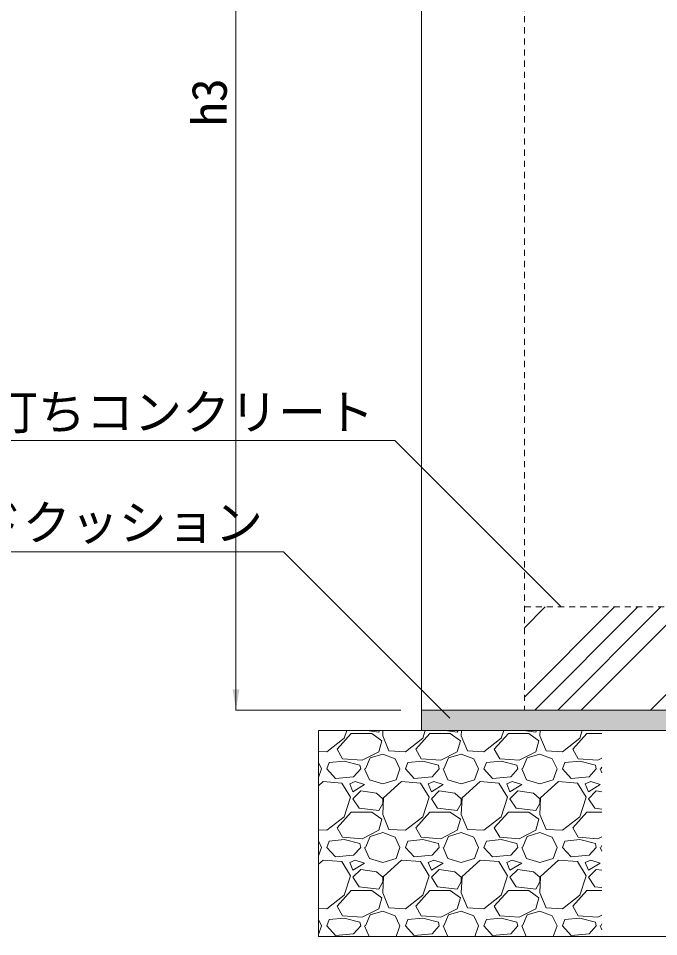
# Model space of a CAD drawing. Units: millimetres at full size, sheet at 1:20; details may follow other scales. Extents: x 77366 to 95666, y -7115 to 5664.
# Drawn here: x 92945 to 93567, y 2776 to 3667 of the extents above; entities that cross this region are included whole.
import ezdxf
from ezdxf.enums import TextEntityAlignment as Align

# ---------------------------------------------------------------- set-up
doc = ezdxf.new("R2010")
doc.units = ezdxf.units.MM
doc.header["$LTSCALE"] = 20
doc.linetypes.add('USER1', pattern=[0.54, 0.3, -0.24])
for name, color, linetype, lineweight in [('ハッチング', 7, 'Continuous', 5), ('基礎', 7, 'Continuous', 5), ('寸法線', 7, 'Continuous', 13), ('引出線', 4, 'Continuous', 13), ('本体', 2, 'Continuous', 20), ('補助線', 8, 'Continuous', 13)]:
    doc.layers.add(name, color=color, linetype=linetype, lineweight=lineweight)
doc.styles.add('ＭＳ ゴシック', font='')
doc.styles.get('ＭＳ ゴシック').set_extended_font_data('MS Gothic')

# ---------------------------------------------------------------- blocks, each defined once
blk = doc.blocks.new('filled_arrow')
at = {"color": 0, "linetype": 'Continuous', "lineweight": -2}
blk.add_solid([(7.5, 1.25), (0, 0), (7.5, -1.25)], dxfattribs=at)

msp = doc.modelspace()

# ---------------------------------------------------------------- hatches: boundary and pattern name
at = {"layer": 'ハッチング', "lineweight": 9}
h = msp.add_hatch(dxfattribs=at)
h.set_pattern_fill('USER', color=256, style=0, pattern_type=2)
h.set_pattern_definition([(45, (14095.69, 179.15), (-67.35192, 67.35192), []), (45, (14118.14, 179.15), (-67.35192, 67.35192), []), (45, (14140.59, 179.15), (-67.35192, 67.35192), []), (45, (14163.04, 179.15), (-67.35192, 67.35192), [])])
h.paths.add_polyline_path([(93436.48, 3095.62), (93436.48, 2995.62), (93886.48, 2995.62), (93886.48, 3095.62)])
at = {"layer": '補助線'}
msp.add_hatch(color=7, dxfattribs=at).paths.add_polyline_path([(93986.48, 2975.62), (93986.48, 2995.62), (93336.48, 2995.62), (93336.48, 2975.62)])

# ---------------------------------------------------------------- linework, layer by layer
at = {"layer": 'ハッチング'}
for p, q in [((93254.64, 2957.45), (93268.36, 2972.69)), ((93261.5, 2968.12), (93263.9, 2975.62)), ((93268.36, 2972.69), (93288.17, 2972.69)), ((93283.3, 2975.62), (93295.03, 2974.21)), ((93288.17, 2972.69), (93298.08, 2965.83)), ((93295.03, 2974.21), (93295.81, 2975.62)), ((93299.09, 2975.62), (93298.84, 2970.4)), ((93298.84, 2970.4), (93304.93, 2955.93)), ((93330.84, 2957.45), (93344.56, 2972.69)), ((93337.7, 2968.12), (93340.1, 2975.62)), ((93344.56, 2972.69), (93364.37, 2972.69)), ((93359.5, 2975.62), (93371.23, 2974.21)), ((93364.37, 2972.69), (93374.28, 2965.83)), ((93371.23, 2974.21), (93372.01, 2975.62)), ((93375.29, 2975.62), (93375.04, 2970.4)), ((93375.04, 2970.4), (93381.13, 2955.93)), ((93407.04, 2957.45), (93420.76, 2972.69)), ((93413.9, 2968.12), (93416.3, 2975.62)), ((93420.76, 2972.69), (93440.57, 2972.69)), ((93435.7, 2975.62), (93447.43, 2974.21)), ((93440.57, 2972.69), (93450.48, 2965.83)), ((93447.43, 2974.21), (93448.21, 2975.62)), ((93451.49, 2975.62), (93451.24, 2970.4)), ((93451.24, 2970.4), (93457.33, 2955.93)), ((93483.24, 2957.45), (93496.96, 2972.69)), ((93490.1, 2968.12), (93492.5, 2975.62)), ((93496.96, 2972.69), (93511.48, 2972.69)), ((93244.74, 2955.16), (93261.5, 2968.12)), ((93298.08, 2965.83), (93295.03, 2955.16)), ((93320.94, 2955.16), (93337.7, 2968.12)), ((93374.28, 2965.83), (93371.23, 2955.16)), ((93397.14, 2955.16), (93413.9, 2968.12)), ((93450.48, 2965.83), (93447.43, 2955.16)), ((93473.34, 2955.16), (93490.1, 2968.12)), ((93236.48, 2955.56), (93244.74, 2955.16)), ((93259.98, 2948.31), (93254.64, 2957.45)), ((93295.03, 2955.16), (93279.03, 2946.78)), ((93286.65, 2949.07), (93298.84, 2952.88)), ((93298.84, 2952.88), (93311.03, 2948.31)), ((93304.93, 2955.93), (93320.94, 2955.16)), ((93336.18, 2948.31), (93330.84, 2957.45)), ((93371.23, 2955.16), (93355.23, 2946.78)), ((93362.85, 2949.07), (93375.04, 2952.88)), ((93375.04, 2952.88), (93387.23, 2948.31)), ((93381.13, 2955.93), (93397.14, 2955.16)), ((93412.38, 2948.31), (93407.04, 2957.45)), ((93447.43, 2955.16), (93431.43, 2946.78)), ((93439.05, 2949.07), (93451.24, 2952.88)), ((93451.24, 2952.88), (93463.43, 2948.31)), ((93457.33, 2955.93), (93473.34, 2955.16)), ((93488.58, 2948.31), (93483.24, 2957.45)), ((93236.48, 2944.72), (93239.4, 2938.4)), ((93244.74, 2938.4), (93247.02, 2944.5)), ((93261.5, 2946.02), (93247.02, 2944.5)), ((93279.03, 2946.78), (93259.98, 2948.31)), ((93276.74, 2942.21), (93261.5, 2946.02)), ((93277.5, 2938.4), (93276.74, 2942.21)), ((93282.07, 2938.4), (93286.65, 2949.07)), ((93311.03, 2948.31), (93315.6, 2938.4)), ((93320.94, 2938.4), (93323.22, 2944.5)), ((93337.7, 2946.02), (93323.22, 2944.5)), ((93355.23, 2946.78), (93336.18, 2948.31)), ((93352.94, 2942.21), (93337.7, 2946.02)), ((93353.7, 2938.4), (93352.94, 2942.21)), ((93358.27, 2938.4), (93362.85, 2949.07)), ((93387.23, 2948.31), (93391.8, 2938.4)), ((93397.14, 2938.4), (93399.42, 2944.5)), ((93413.9, 2946.02), (93399.42, 2944.5)), ((93431.43, 2946.78), (93412.38, 2948.31)), ((93429.14, 2942.21), (93413.9, 2946.02)), ((93429.9, 2938.4), (93429.14, 2942.21)), ((93434.47, 2938.4), (93439.05, 2949.07)), ((93463.43, 2948.31), (93468, 2938.4)), ((93473.34, 2938.4), (93475.62, 2944.5)), ((93490.1, 2946.02), (93475.62, 2944.5)), ((93507.63, 2946.78), (93488.58, 2948.31)), ((93505.34, 2942.21), (93490.1, 2946.02)), ((93506.1, 2938.4), (93505.34, 2942.21)), ((93511.48, 2948.8), (93507.63, 2946.78)), ((93236.48, 2930.23), (93239.4, 2938.4)), ((93253.12, 2929.26), (93244.74, 2938.4)), ((93277.5, 2938.4), (93270.64, 2930.78)), ((93281.31, 2938.4), (93285.88, 2927.73)), ((93311.79, 2927.73), (93315.6, 2938.4)), ((93329.32, 2929.26), (93320.94, 2938.4)), ((93353.7, 2938.4), (93346.84, 2930.78)), ((93357.51, 2938.4), (93362.08, 2927.73)), ((93387.99, 2927.73), (93391.8, 2938.4)), ((93405.52, 2929.26), (93397.14, 2938.4)), ((93429.9, 2938.4), (93423.04, 2930.78)), ((93433.71, 2938.4), (93438.28, 2927.73)), ((93464.19, 2927.73), (93468, 2938.4)), ((93481.72, 2929.26), (93473.34, 2938.4)), ((93506.1, 2938.4), (93499.24, 2930.78)), ((93509.91, 2938.4), (93511.48, 2934.73)), ((93510.67, 2938.4), (93511.48, 2940.29)), ((93240.93, 2926.21), (93236.48, 2922.15)), ((93259.21, 2924.68), (93240.93, 2926.21)), ((93270.64, 2930.78), (93253.12, 2929.26)), ((93267.6, 2910.97), (93259.21, 2924.68)), ((93272.17, 2926.21), (93266.83, 2923.92)), ((93266.83, 2923.92), (93269.88, 2916.3)), ((93281.31, 2923.16), (93272.17, 2926.21)), ((93285.88, 2927.73), (93298.84, 2923.92)), ((93298.84, 2923.92), (93311.79, 2927.73)), ((93317.13, 2926.21), (93299.6, 2910.21)), ((93335.41, 2924.68), (93317.13, 2926.21)), ((93346.84, 2930.78), (93329.32, 2929.26)), ((93343.8, 2910.97), (93335.41, 2924.68)), ((93348.37, 2926.21), (93343.03, 2923.92)), ((93343.03, 2923.92), (93346.08, 2916.3)), ((93357.51, 2923.16), (93348.37, 2926.21)), ((93362.08, 2927.73), (93375.04, 2923.92)), ((93375.04, 2923.92), (93387.99, 2927.73)), ((93393.33, 2926.21), (93375.8, 2910.21)), ((93411.61, 2924.68), (93393.33, 2926.21)), ((93423.04, 2930.78), (93405.52, 2929.26)), ((93420, 2910.97), (93411.61, 2924.68)), ((93424.57, 2926.21), (93419.23, 2923.92)), ((93419.23, 2923.92), (93422.28, 2916.3)), ((93433.71, 2923.16), (93424.57, 2926.21)), ((93438.28, 2927.73), (93451.24, 2923.92)), ((93451.24, 2923.92), (93464.19, 2927.73)), ((93469.53, 2926.21), (93452, 2910.21)), ((93487.81, 2924.68), (93469.53, 2926.21)), ((93499.24, 2930.78), (93481.72, 2929.26)), ((93496.2, 2910.97), (93487.81, 2924.68)), ((93500.77, 2926.21), (93495.43, 2923.92)), ((93495.43, 2923.92), (93498.48, 2916.3)), ((93509.91, 2923.16), (93500.77, 2926.21)), ((93269.88, 2916.3), (93281.31, 2923.16)), ((93277.5, 2917.06), (93269.88, 2909.44)), ((93292.74, 2914.78), (93277.5, 2917.06)), ((93346.08, 2916.3), (93357.51, 2923.16)), ((93353.7, 2917.06), (93346.08, 2909.44)), ((93368.94, 2914.78), (93353.7, 2917.06)), ((93422.28, 2916.3), (93433.71, 2923.16)), ((93429.9, 2917.06), (93422.28, 2909.44)), ((93445.14, 2914.78), (93429.9, 2917.06)), ((93498.48, 2916.3), (93509.91, 2923.16)), ((93506.1, 2917.06), (93498.48, 2909.44)), ((93511.48, 2916.26), (93506.1, 2917.06)), ((93261.5, 2891.92), (93267.6, 2910.97)), ((93269.88, 2909.44), (93275.98, 2900.3)), ((93298.84, 2909.44), (93292.74, 2914.78)), ((93299.6, 2910.21), (93298.84, 2894.2)), ((93298.84, 2904.87), (93298.84, 2909.44)), ((93337.7, 2891.92), (93343.8, 2910.97)), ((93346.08, 2909.44), (93352.18, 2900.3)), ((93375.04, 2909.44), (93368.94, 2914.78)), ((93375.8, 2910.21), (93375.04, 2894.2)), ((93375.04, 2904.87), (93375.04, 2909.44)), ((93413.9, 2891.92), (93420, 2910.97)), ((93422.28, 2909.44), (93428.38, 2900.3)), ((93451.24, 2909.44), (93445.14, 2914.78)), ((93452, 2910.21), (93451.24, 2894.2)), ((93451.24, 2904.87), (93451.24, 2909.44)), ((93490.1, 2891.92), (93496.2, 2910.97)), ((93498.48, 2909.44), (93504.58, 2900.3)), ((93275.98, 2900.3), (93295.03, 2898.01)), ((93295.03, 2898.01), (93298.84, 2904.87)), ((93352.18, 2900.3), (93371.23, 2898.01)), ((93371.23, 2898.01), (93375.04, 2904.87)), ((93428.38, 2900.3), (93447.43, 2898.01)), ((93447.43, 2898.01), (93451.24, 2904.87)), ((93504.58, 2900.3), (93511.48, 2899.47)), ((93244.74, 2878.96), (93261.5, 2891.92)), ((93254.64, 2881.25), (93268.36, 2896.49)), ((93268.36, 2896.49), (93288.17, 2896.49)), ((93288.17, 2896.49), (93298.08, 2889.63)), ((93298.08, 2889.63), (93295.03, 2878.96)), ((93298.84, 2894.2), (93304.93, 2879.73)), ((93320.94, 2878.96), (93337.7, 2891.92)), ((93330.84, 2881.25), (93344.56, 2896.49)), ((93344.56, 2896.49), (93364.37, 2896.49)), ((93364.37, 2896.49), (93374.28, 2889.63)), ((93374.28, 2889.63), (93371.23, 2878.96)), ((93375.04, 2894.2), (93381.13, 2879.73)), ((93397.14, 2878.96), (93413.9, 2891.92)), ((93407.04, 2881.25), (93420.76, 2896.49)), ((93420.76, 2896.49), (93440.57, 2896.49)), ((93440.57, 2896.49), (93450.48, 2889.63)), ((93450.48, 2889.63), (93447.43, 2878.96)), ((93451.24, 2894.2), (93457.33, 2879.73)), ((93473.34, 2878.96), (93490.1, 2891.92)), ((93483.24, 2881.25), (93496.96, 2896.49)), ((93496.96, 2896.49), (93511.48, 2896.49)), ((93236.48, 2879.36), (93244.74, 2878.96)), ((93259.98, 2872.11), (93254.64, 2881.25)), ((93304.93, 2879.73), (93320.94, 2878.96)), ((93336.18, 2872.11), (93330.84, 2881.25)), ((93381.13, 2879.73), (93397.14, 2878.96)), ((93412.38, 2872.11), (93407.04, 2881.25)), ((93457.33, 2879.73), (93473.34, 2878.96)), ((93488.58, 2872.11), (93483.24, 2881.25)), ((93279.03, 2870.58), (93259.98, 2872.11)), ((93295.03, 2878.96), (93279.03, 2870.58)), ((93282.07, 2862.2), (93286.65, 2872.87)), ((93286.65, 2872.87), (93298.84, 2876.68)), ((93298.84, 2876.68), (93311.03, 2872.11)), ((93311.03, 2872.11), (93315.6, 2862.2)), ((93355.23, 2870.58), (93336.18, 2872.11)), ((93371.23, 2878.96), (93355.23, 2870.58)), ((93358.27, 2862.2), (93362.85, 2872.87)), ((93362.85, 2872.87), (93375.04, 2876.68)), ((93375.04, 2876.68), (93387.23, 2872.11)), ((93387.23, 2872.11), (93391.8, 2862.2)), ((93431.43, 2870.58), (93412.38, 2872.11)), ((93447.43, 2878.96), (93431.43, 2870.58)), ((93434.47, 2862.2), (93439.05, 2872.87)), ((93439.05, 2872.87), (93451.24, 2876.68)), ((93451.24, 2876.68), (93463.43, 2872.11)), ((93463.43, 2872.11), (93468, 2862.2)), ((93507.63, 2870.58), (93488.58, 2872.11)), ((93511.48, 2872.6), (93507.63, 2870.58)), ((93236.48, 2868.52), (93239.4, 2862.2)), ((93236.48, 2854.03), (93239.4, 2862.2)), ((93244.74, 2862.2), (93247.02, 2868.3)), ((93253.12, 2853.06), (93244.74, 2862.2)), ((93261.5, 2869.82), (93247.02, 2868.3)), ((93276.74, 2866.01), (93261.5, 2869.82)), ((93277.5, 2862.2), (93270.64, 2854.58)), ((93277.5, 2862.2), (93276.74, 2866.01)), ((93281.31, 2862.2), (93285.88, 2851.53)), ((93311.79, 2851.53), (93315.6, 2862.2)), ((93320.94, 2862.2), (93323.22, 2868.3)), ((93329.32, 2853.06), (93320.94, 2862.2)), ((93337.7, 2869.82), (93323.22, 2868.3)), ((93352.94, 2866.01), (93337.7, 2869.82)), ((93353.7, 2862.2), (93346.84, 2854.58)), ((93353.7, 2862.2), (93352.94, 2866.01)), ((93357.51, 2862.2), (93362.08, 2851.53)), ((93387.99, 2851.53), (93391.8, 2862.2)), ((93397.14, 2862.2), (93399.42, 2868.3)), ((93405.52, 2853.06), (93397.14, 2862.2)), ((93413.9, 2869.82), (93399.42, 2868.3)), ((93429.14, 2866.01), (93413.9, 2869.82)), ((93429.9, 2862.2), (93423.04, 2854.58)), ((93429.9, 2862.2), (93429.14, 2866.01)), ((93433.71, 2862.2), (93438.28, 2851.53)), ((93464.19, 2851.53), (93468, 2862.2)), ((93473.34, 2862.2), (93475.62, 2868.3)), ((93481.72, 2853.06), (93473.34, 2862.2)), ((93490.1, 2869.82), (93475.62, 2868.3)), ((93505.34, 2866.01), (93490.1, 2869.82)), ((93506.1, 2862.2), (93499.24, 2854.58)), ((93506.1, 2862.2), (93505.34, 2866.01)), ((93509.91, 2862.2), (93511.48, 2858.53)), ((93510.67, 2862.2), (93511.48, 2864.09)), ((93270.64, 2854.58), (93253.12, 2853.06)), ((93346.84, 2854.58), (93329.32, 2853.06)), ((93423.04, 2854.58), (93405.52, 2853.06)), ((93499.24, 2854.58), (93481.72, 2853.06)), ((93240.93, 2850.01), (93236.48, 2845.95)), ((93259.21, 2848.48), (93240.93, 2850.01)), ((93267.6, 2834.77), (93259.21, 2848.48)), ((93272.17, 2850.01), (93266.83, 2847.72)), ((93266.83, 2847.72), (93269.88, 2840.1)), ((93269.88, 2840.1), (93281.31, 2846.96)), ((93281.31, 2846.96), (93272.17, 2850.01)), ((93285.88, 2851.53), (93298.84, 2847.72)), ((93298.84, 2847.72), (93311.79, 2851.53)), ((93317.13, 2850.01), (93299.6, 2834.01)), ((93335.41, 2848.48), (93317.13, 2850.01)), ((93343.8, 2834.77), (93335.41, 2848.48)), ((93348.37, 2850.01), (93343.03, 2847.72)), ((93343.03, 2847.72), (93346.08, 2840.1)), ((93346.08, 2840.1), (93357.51, 2846.96)), ((93357.51, 2846.96), (93348.37, 2850.01)), ((93362.08, 2851.53), (93375.04, 2847.72)), ((93375.04, 2847.72), (93387.99, 2851.53)), ((93393.33, 2850.01), (93375.8, 2834.01)), ((93411.61, 2848.48), (93393.33, 2850.01)), ((93420, 2834.77), (93411.61, 2848.48)), ((93424.57, 2850.01), (93419.23, 2847.72)), ((93419.23, 2847.72), (93422.28, 2840.1)), ((93422.28, 2840.1), (93433.71, 2846.96)), ((93433.71, 2846.96), (93424.57, 2850.01)), ((93438.28, 2851.53), (93451.24, 2847.72)), ((93451.24, 2847.72), (93464.19, 2851.53)), ((93469.53, 2850.01), (93452, 2834.01)), ((93487.81, 2848.48), (93469.53, 2850.01)), ((93496.2, 2834.77), (93487.81, 2848.48)), ((93500.77, 2850.01), (93495.43, 2847.72)), ((93495.43, 2847.72), (93498.48, 2840.1)), ((93498.48, 2840.1), (93509.91, 2846.96)), ((93509.91, 2846.96), (93500.77, 2850.01)), ((93261.5, 2815.72), (93267.6, 2834.77)), ((93277.5, 2840.86), (93269.88, 2833.24)), ((93292.74, 2838.58), (93277.5, 2840.86)), ((93298.84, 2833.24), (93292.74, 2838.58)), ((93337.7, 2815.72), (93343.8, 2834.77)), ((93353.7, 2840.86), (93346.08, 2833.24)), ((93368.94, 2838.58), (93353.7, 2840.86)), ((93375.04, 2833.24), (93368.94, 2838.58)), ((93413.9, 2815.72), (93420, 2834.77)), ((93429.9, 2840.86), (93422.28, 2833.24)), ((93445.14, 2838.58), (93429.9, 2840.86)), ((93451.24, 2833.24), (93445.14, 2838.58)), ((93490.1, 2815.72), (93496.2, 2834.77)), ((93506.1, 2840.86), (93498.48, 2833.24)), ((93511.48, 2840.06), (93506.1, 2840.86)), ((93269.88, 2833.24), (93275.98, 2824.1)), ((93295.03, 2821.81), (93298.84, 2828.67)), ((93299.6, 2834.01), (93298.84, 2818)), ((93298.84, 2828.67), (93298.84, 2833.24)), ((93346.08, 2833.24), (93352.18, 2824.1)), ((93371.23, 2821.81), (93375.04, 2828.67)), ((93375.8, 2834.01), (93375.04, 2818)), ((93375.04, 2828.67), (93375.04, 2833.24)), ((93422.28, 2833.24), (93428.38, 2824.1)), ((93447.43, 2821.81), (93451.24, 2828.67)), ((93452, 2834.01), (93451.24, 2818)), ((93451.24, 2828.67), (93451.24, 2833.24)), ((93498.48, 2833.24), (93504.58, 2824.1)), ((93254.64, 2805.05), (93268.36, 2820.29)), ((93268.36, 2820.29), (93288.17, 2820.29)), ((93275.98, 2824.1), (93295.03, 2821.81)), ((93288.17, 2820.29), (93298.08, 2813.43)), ((93298.84, 2818), (93304.93, 2803.53)), ((93330.84, 2805.05), (93344.56, 2820.29)), ((93344.56, 2820.29), (93364.37, 2820.29)), ((93352.18, 2824.1), (93371.23, 2821.81)), ((93364.37, 2820.29), (93374.28, 2813.43)), ((93375.04, 2818), (93381.13, 2803.53)), ((93407.04, 2805.05), (93420.76, 2820.29)), ((93420.76, 2820.29), (93440.57, 2820.29)), ((93428.38, 2824.1), (93447.43, 2821.81)), ((93440.57, 2820.29), (93450.48, 2813.43)), ((93451.24, 2818), (93457.33, 2803.53)), ((93483.24, 2805.05), (93496.96, 2820.29)), ((93496.96, 2820.29), (93511.48, 2820.29)), ((93504.58, 2824.1), (93511.48, 2823.27)), ((93244.74, 2802.76), (93261.5, 2815.72)), ((93298.08, 2813.43), (93295.03, 2802.76)), ((93320.94, 2802.76), (93337.7, 2815.72)), ((93374.28, 2813.43), (93371.23, 2802.76)), ((93397.14, 2802.76), (93413.9, 2815.72)), ((93450.48, 2813.43), (93447.43, 2802.76)), ((93473.34, 2802.76), (93490.1, 2815.72)), ((93236.48, 2803.16), (93244.74, 2802.76)), ((93259.98, 2795.91), (93254.64, 2805.05)), ((93295.03, 2802.76), (93279.03, 2794.38)), ((93286.65, 2796.67), (93298.84, 2800.48)), ((93298.84, 2800.48), (93311.03, 2795.91)), ((93304.93, 2803.53), (93320.94, 2802.76)), ((93336.18, 2795.91), (93330.84, 2805.05)), ((93371.23, 2802.76), (93355.23, 2794.38)), ((93362.85, 2796.67), (93375.04, 2800.48)), ((93375.04, 2800.48), (93387.23, 2795.91)), ((93381.13, 2803.53), (93397.14, 2802.76)), ((93412.38, 2795.91), (93407.04, 2805.05)), ((93447.43, 2802.76), (93431.43, 2794.38)), ((93439.05, 2796.67), (93451.24, 2800.48)), ((93451.24, 2800.48), (93463.43, 2795.91)), ((93457.33, 2803.53), (93473.34, 2802.76)), ((93488.58, 2795.91), (93483.24, 2805.05)), ((93236.48, 2792.32), (93239.4, 2786)), ((93244.74, 2786), (93247.02, 2792.1)), ((93261.5, 2793.62), (93247.02, 2792.1)), ((93279.03, 2794.38), (93259.98, 2795.91)), ((93276.74, 2789.81), (93261.5, 2793.62)), ((93282.07, 2786), (93286.65, 2796.67)), ((93311.03, 2795.91), (93315.6, 2786)), ((93320.94, 2786), (93323.22, 2792.1)), ((93337.7, 2793.62), (93323.22, 2792.1)), ((93355.23, 2794.38), (93336.18, 2795.91)), ((93352.94, 2789.81), (93337.7, 2793.62)), ((93358.27, 2786), (93362.85, 2796.67)), ((93387.23, 2795.91), (93391.8, 2786)), ((93397.14, 2786), (93399.42, 2792.1)), ((93413.9, 2793.62), (93399.42, 2792.1)), ((93431.43, 2794.38), (93412.38, 2795.91)), ((93429.14, 2789.81), (93413.9, 2793.62)), ((93434.47, 2786), (93439.05, 2796.67)), ((93463.43, 2795.91), (93468, 2786)), ((93473.34, 2786), (93475.62, 2792.1)), ((93490.1, 2793.62), (93475.62, 2792.1)), ((93507.63, 2794.38), (93488.58, 2795.91)), ((93505.34, 2789.81), (93490.1, 2793.62)), ((93511.48, 2796.4), (93507.63, 2794.38)), ((93236.48, 2777.83), (93239.4, 2786)), ((93253.12, 2776.86), (93244.74, 2786)), ((93277.5, 2786), (93270.64, 2778.38)), ((93277.5, 2786), (93276.74, 2789.81)), ((93281.31, 2786), (93285.76, 2775.62)), ((93311.9, 2775.62), (93315.6, 2786)), ((93329.32, 2776.86), (93320.94, 2786)), ((93353.7, 2786), (93346.84, 2778.38)), ((93353.7, 2786), (93352.94, 2789.81)), ((93357.51, 2786), (93361.96, 2775.62)), ((93388.1, 2775.62), (93391.8, 2786)), ((93405.52, 2776.86), (93397.14, 2786)), ((93429.9, 2786), (93423.04, 2778.38)), ((93429.9, 2786), (93429.14, 2789.81)), ((93433.71, 2786), (93438.16, 2775.62)), ((93464.3, 2775.62), (93468, 2786)), ((93481.72, 2776.86), (93473.34, 2786)), ((93506.1, 2786), (93499.24, 2778.38)), ((93506.1, 2786), (93505.34, 2789.81)), ((93509.91, 2786), (93511.48, 2782.33)), ((93510.67, 2786), (93511.48, 2787.89)), ((93270.64, 2778.38), (93253.12, 2776.86)), ((93346.84, 2778.38), (93329.32, 2776.86)), ((93423.04, 2778.38), (93405.52, 2776.86)), ((93499.24, 2778.38), (93481.72, 2776.86))]:
    msp.add_line(p, q, dxfattribs=at)
at = {"layer": '基礎', "color": 3, "lineweight": 13}
msp.add_line((93336.48, 2995.62), (93336.48, 2975.62), dxfattribs=at)
at = {"layer": '基礎', "color": 3, "lineweight": 20}
for p, q in [((93236.48, 2975.62), (94086.48, 2975.62)), ((93236.48, 2975.62), (93236.48, 2775.62)), ((93236.48, 2775.62), (94086.48, 2775.62))]:
    msp.add_line(p, q, dxfattribs=at)
at = {"layer": '寸法線'}
for p, q in [((93156.48, 2995.62), (93156.48, 4175.62)), ((93316.48, 2995.62), (93156.48, 2995.62))]:
    msp.add_line(p, q, dxfattribs=at)
at = {"layer": '引出線'}
for points in [[(93471.98, 3095.62), (93310.52, 3257.08), (92831.65, 3257.08)], [(93364.09, 2987.73), (93202.62, 3149.19), (92814.4, 3149.19)]]:
    msp.add_lwpolyline(points, dxfattribs=at)
at = {"layer": '本体'}
for p, q in [((93336.48, 4025.62), (93336.48, 2995.62)), ((93336.48, 2995.62), (93986.48, 2995.62))]:
    msp.add_line(p, q, dxfattribs=at)
at = {"layer": '本体', "linetype": 'USER1', "lineweight": 9}
for p, q in [((93436.48, 4025.62), (93436.48, 2995.62)), ((93436.48, 3095.62), (93886.48, 3095.62))]:
    msp.add_line(p, q, dxfattribs=at)

# ---------------------------------------------------------------- block references
at = {"layer": '寸法線', "xscale": 2.67, "yscale": 2.67, "rotation": 90}
msp.add_blockref('filled_arrow', (93156.48, 2995.62), dxfattribs=at)
at = {"layer": '引出線', "xscale": 0.133, "yscale": 0.133, "rotation": 135}
for p in [(93471.98, 3095.62), (93364.09, 2987.73)]:
    msp.add_blockref('filled_arrow', p, dxfattribs=at)

# ---------------------------------------------------------------- texts
at = {"layer": '寸法線', "style": 'ＭＳ ゴシック'}
msp.add_text('h3', height=34.18, rotation=90, dxfattribs=at).set_placement((93130.48, 3585.62), align=Align.MIDDLE_CENTER)
at = {"layer": '引出線', "style": 'ＭＳ ゴシック'}
for s, p in [('現場打ちコンクリート', (93290.52, 3301.93)), ('サンドクッション', (93182.62, 3194.58))]:
    msp.add_text(s, height=34.18, dxfattribs=at).set_placement(p, align=Align.TOP_RIGHT)

doc.saveas('drawing.dxf')
